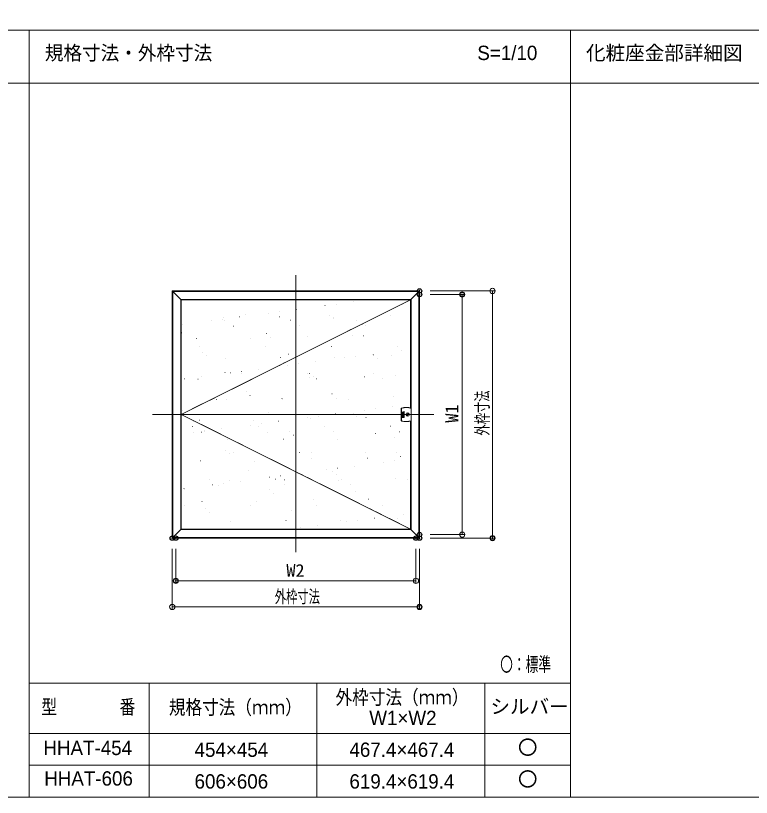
# Model space of a CAD drawing. Units: millimetres, scale not verified. Extents: x -601 to 613, y -416 to 416.
# Drawn here: x -243.5 to 173.7, y -415.6 to 27.9 of the extents above; entities that cross this region are included whole.
import ezdxf
from ezdxf.enums import TextEntityAlignment as Align

# ---------------------------------------------------------------- set-up
doc = ezdxf.new("R2010")
doc.units = ezdxf.units.MM
doc.header["$LTSCALE"] = 5
doc.header["$PDMODE"] = 32
doc.header["$PDSIZE"] = 2.5
doc.linetypes.add('DOUBLE_CHAIN1', pattern=[8.8, 5, -1, 0.6, -0.6, 0.6, -1])
for name, color, linetype, lineweight in [('0-0_zumenwaku', 6, 'Continuous', 9), ('0-1_moji', 2, 'Continuous', 9), ('0-2_center', 5, 'Continuous', 9), ('0-4_4', 3, 'Continuous', 9), ('0-7_内枠', 6, 'Continuous', 9), ('0-8_0', 7, 'Continuous', 9), ('0-9_SUNPO', 4, 'Continuous', 9), ('1-2_操作軸', 2, 'Continuous', 9), ('1-7_化粧座金', 134, 'Continuous', 9), ('1-8_sunpou', 1, 'Continuous', 9)]:
    doc.layers.add(name, color=color, linetype=linetype, lineweight=lineweight)
doc.layers.add('0-A_DEFPOINTS', color=7, linetype='Continuous')
doc.styles.add('ＭＳ ゴシック', font='')
doc.styles.add('ＭＳ Ｐゴシック', font='')
doc.styles.get('ＭＳ ゴシック').set_extended_font_data('MS Gothic')
doc.styles.get('ＭＳ Ｐゴシック').set_extended_font_data('MS PGothic')

# ---------------------------------------------------------------- blocks, each defined once
blk = doc.blocks.new('_ORIGIN')
at = {"layer": '0-8_0', "color": 1}
blk.add_line((0, 0), (-5, 0), dxfattribs=at)
blk.add_circle((0, 0), 2.5, dxfattribs=at)

msp = doc.modelspace()

# ---------------------------------------------------------------- linework, layer by layer
at = {"layer": '0-0_zumenwaku'}
for p, q in [((-600.139, 19.541), (385.961, 19.541)), ((-235.789, -415.432), (-235.789, 19.541)), ((71.111, -415.432), (71.111, 19.541)), ((385.961, -10.459), (-600.139, -10.459))]:
    msp.add_line(p, q, dxfattribs=at)
at = {"layer": '0-0_zumenwaku', "color": 3}
for p, q in [((71.111, -350.761), (-235.789, -350.761)), ((-167.863, -350.761), (-167.863, -415.568)), ((-72.674, -350.761), (-72.674, -415.432)), ((22.516, -350.761), (22.516, -415.432)), ((71.111, -379.268), (-235.789, -379.268)), ((71.111, -397.268), (-235.789, -397.268))]:
    msp.add_line(p, q, dxfattribs=at)
at = {"layer": '0-0_zumenwaku'}
msp.add_lwpolyline([(-601.039, -415.432), (598.961, -415.432), (598.961, 415.568), (-601.039, 415.568)], close=True, dxfattribs=at)
at = {"layer": '0-2_center'}
for p, q in [((-84.598, -119.287), (-84.598, -276.455)), ((-6.342, -198.408), (-165.921, -198.408))]:
    msp.add_line(p, q, dxfattribs=at)
at = {"layer": '0-4_4'}
for p, q in [((-154.708, -128.298), (-14.488, -128.298)), ((-154.708, -128.298), (-154.708, -268.518)), ((-149.608, -133.398), (-154.708, -128.298)), ((-19.588, -133.398), (-14.488, -128.298)), ((-14.488, -128.298), (-14.488, -268.518)), ((-154.408, -128.598), (-14.788, -128.598)), ((-154.408, -128.598), (-154.408, -268.218)), ((-14.788, -128.598), (-14.788, -268.218)), ((-149.908, -133.098), (-19.288, -133.098)), ((-149.908, -133.098), (-149.908, -263.718)), ((-149.608, -133.398), (-19.588, -133.398)), ((-149.608, -133.398), (-149.608, -263.418)), ((-19.588, -133.398), (-19.588, -194.705)), ((-19.288, -133.098), (-19.288, -263.718)), ((-149.908, -263.718), (-19.288, -263.718)), ((-149.608, -263.418), (-19.588, -263.418)), ((-154.708, -268.518), (-14.488, -268.518)), ((-154.408, -268.218), (-14.788, -268.218))]:
    msp.add_line(p, q, dxfattribs=at)
msp.add_lwpolyline([(-19.588, -202.111), (-19.588, -263.418), (-14.488, -268.518)], dxfattribs=at)
at = {"layer": '0-7_内枠', "color": 2}
msp.add_line((-149.608, -263.418), (-154.708, -268.518), dxfattribs=at)
at = {"layer": '0-8_0'}
for p, q in [((-143.271, -133.398), (-143.221, -133.398)), ((-112.382, -133.398), (-112.332, -133.398)), ((-112.382, -133.398), (-112.332, -133.398)), ((-68.077, -136.63), (-68.027, -136.63)), ((-61.831, -135.807), (-61.781, -135.807)), ((-52.075, -134.523), (-52.025, -134.523)), ((-50.604, -133.398), (-50.554, -133.398)), ((-43.526, -133.398), (-43.476, -133.398)), ((-27.021, -133.471), (-26.971, -133.471)), ((-24.449, -135.828), (-24.399, -135.828)), ((-19.954, -133.58), (-19.904, -133.58)), ((-19.954, -133.58), (-19.904, -133.58)), ((-19.715, -133.398), (-19.665, -133.398)), ((-19.715, -133.398), (-19.665, -133.398)), ((-113.324, -141.564), (-113.274, -141.564)), ((-100.378, -140.882), (-100.328, -140.882)), ((-94.132, -140.06), (-94.082, -140.06)), ((-84.376, -138.776), (-84.326, -138.776)), ((-19.588, -140.282), (-19.538, -140.282)), ((-132.679, -145.135), (-132.629, -145.135)), ((-126.433, -144.312), (-126.383, -144.312)), ((-125.419, -143.401), (-125.369, -143.401)), ((-125.145, -145.009), (-125.095, -145.009)), ((-116.677, -143.028), (-116.627, -143.028)), ((-94.008, -143.001), (-93.958, -143.001)), ((-87.776, -144.941), (-87.726, -144.941)), ((-65.306, -141.976), (-65.256, -141.976)), ((-63.311, -143.148), (-63.261, -143.148)), ((-63.094, -144.003), (-63.044, -144.003)), ((-50.406, -144.873), (-50.356, -144.873)), ((-30.9, -141.98), (-30.85, -141.98)), ((-148.979, -147.281), (-148.929, -147.281)), ((-120.085, -148.233), (-120.035, -148.233)), ((-82.715, -148.165), (-82.665, -148.165)), ((-46.947, -147.077), (-46.897, -147.077)), ((-46.947, -147.077), (-46.897, -147.077)), ((-45.346, -148.097), (-45.296, -148.097)), ((-149.397, -152.096), (-149.347, -152.096)), ((-101.38, -152.509), (-101.33, -152.509)), ((-99.168, -154.535), (-99.118, -154.535)), ((-77.782, -154.252), (-77.732, -154.252)), ((-55.224, -151.215), (-55.174, -151.215)), ((-52.654, -153.57), (-52.604, -153.57)), ((-46.371, -153.851), (-46.321, -153.851)), ((-140.89, -155.272), (-140.84, -155.272)), ((-110.193, -155.419), (-110.143, -155.419)), ((-67.944, -157.575), (-67.894, -157.575)), ((-19.588, -157.002), (-19.538, -157.002)), ((-19.588, -157.002), (-19.538, -157.002)), ((-139.237, -159.906), (-139.187, -159.906)), ((-137.453, -163.041), (-137.403, -163.041)), ((-101.868, -159.838), (-101.818, -159.838)), ((-64.498, -159.77), (-64.448, -159.77)), ((-27.128, -159.703), (-27.078, -159.703)), ((-24.711, -161.99), (-24.661, -161.99)), ((-135.241, -165.067), (-135.191, -165.067)), ((-124.663, -166.523), (-124.613, -166.523)), ((-93.252, -166.123), (-93.202, -166.123)), ((-88.728, -164.102), (-88.678, -164.102)), ((-73.312, -168.389), (-73.262, -168.389)), ((-62.555, -166.27), (-62.505, -166.27)), ((-57.013, -166.243), (-56.963, -166.243)), ((-50.767, -165.421), (-50.717, -165.421)), ((-41.011, -164.136), (-40.961, -164.136)), ((-40.711, -164.514), (-40.661, -164.514)), ((-38.499, -166.541), (-38.449, -166.541)), ((-30.144, -165.102), (-30.094, -165.102)), ((-105.613, -172.641), (-105.563, -172.641)), ((-95.381, -171.294), (-95.331, -171.294)), ((-89.314, -170.495), (-89.264, -170.495)), ((-83.068, -169.673), (-83.018, -169.673)), ((-137.915, -176.894), (-137.865, -176.894)), ((-124.802, -174.634), (-124.752, -174.634)), ((-121.615, -174.748), (-121.565, -174.748)), ((-115.454, -175.058), (-115.404, -175.058)), ((-115.369, -173.926), (-115.319, -173.926)), ((-78.084, -174.99), (-78.034, -174.99)), ((-76.784, -175.046), (-76.734, -175.046)), ((-74.572, -177.073), (-74.522, -177.073)), ((-45.615, -176.973), (-45.565, -176.973)), ((-40.714, -174.922), (-40.664, -174.922)), ((-28.059, -176.107), (-28.009, -176.107)), ((-147.763, -178.35), (-147.713, -178.35)), ((-147.67, -178.178), (-147.62, -178.178)), ((-140.134, -178.394), (-140.084, -178.394)), ((-110.393, -178.282), (-110.343, -178.282)), ((-109.937, -178.572), (-109.887, -178.572)), ((-109.437, -178.541), (-109.387, -178.541)), ((-108.616, -177.912), (-108.566, -177.912)), ((-77.026, -177.374), (-76.976, -177.374)), ((-73.024, -178.214), (-72.974, -178.214)), ((-35.654, -178.146), (-35.604, -178.146)), ((-19.588, -180.704), (-19.538, -180.704)), ((-19.588, -180.704), (-19.538, -180.704)), ((-112.858, -185.578), (-112.808, -185.578)), ((-130.934, -189.071), (-130.884, -189.071)), ((-129.546, -189.956), (-129.496, -189.956)), ((-123.907, -189.645), (-123.857, -189.645)), ((-110.646, -187.605), (-110.596, -187.605)), ((-92.496, -189.245), (-92.446, -189.245)), ((-92.176, -189.888), (-92.126, -189.888)), ((-64.132, -186.639), (-64.082, -186.639)), ((-61.799, -189.392), (-61.749, -189.392)), ((-54.806, -189.82), (-54.756, -189.82)), ((-29.389, -188.224), (-29.339, -188.224)), ((-19.588, -188.382), (-19.538, -188.382)), ((-39.703, -195.034), (-39.653, -195.034)), ((-29.947, -193.749), (-29.897, -193.749)), ((-24.838, -201.731), (-24.838, -195.084)), ((-19.588, -192.386), (-19.538, -192.386)), ((-148.931, -196.111), (-148.881, -196.111)), ((-147.548, -197.378), (-147.498, -197.378)), ((-147.548, -197.378), (-147.498, -197.378)), ((-146.719, -198.137), (-146.669, -198.137)), ((-100.206, -197.172), (-100.156, -197.172)), ((-72.004, -199.286), (-71.954, -199.286)), ((-62.248, -198.002), (-62.198, -198.002)), ((-52.189, -197.584), (-52.139, -197.584)), ((-45.949, -195.856), (-45.899, -195.856)), ((-142.601, -201.911), (-142.551, -201.911)), ((-140.961, -202.731), (-140.911, -202.731)), ((-139.378, -201.516), (-139.328, -201.516)), ((-108.681, -201.663), (-108.631, -201.663)), ((-104.305, -203.539), (-104.255, -203.539)), ((-94.549, -202.254), (-94.499, -202.254)), ((-78.25, -200.109), (-78.2, -200.109)), ((-76.27, -200.496), (-76.22, -200.496)), ((-49.977, -199.611), (-49.927, -199.611)), ((-44.859, -200.095), (-44.809, -200.095)), ((-143.132, -205.175), (-143.082, -205.175)), ((-138.072, -208.399), (-138.022, -208.399)), ((-136.606, -207.791), (-136.556, -207.791)), ((-136.279, -207.704), (-136.229, -207.704)), ((-132.042, -207.19), (-131.992, -207.19)), ((-132.042, -207.19), (-131.992, -207.19)), ((-126.851, -206.507), (-126.801, -206.507)), ((-110.551, -204.361), (-110.501, -204.361)), ((-105.762, -205.107), (-105.712, -205.107)), ((-100.702, -208.331), (-100.652, -208.331)), ((-88.262, -208.116), (-88.212, -208.116)), ((-68.393, -205.039), (-68.343, -205.039)), ((-63.332, -208.263), (-63.282, -208.263)), ((-31.023, -204.972), (-30.973, -204.972)), ((-25.962, -208.195), (-25.912, -208.195)), ((-19.588, -204.406), (-19.538, -204.406)), ((-19.588, -204.406), (-19.538, -204.406)), ((-142.853, -208.614), (-142.803, -208.614)), ((-123.152, -212.767), (-123.102, -212.767)), ((-122.259, -212.082), (-122.209, -212.082)), ((-122.259, -212.082), (-122.209, -212.082)), ((-91.74, -212.366), (-91.69, -212.366)), ((-86.05, -210.143), (-86, -210.143)), ((-61.043, -212.514), (-60.993, -212.514)), ((-39.537, -209.177), (-39.487, -209.177)), ((-28.633, -211.346), (-28.583, -211.346)), ((-19.588, -212.257), (-19.538, -212.257)), ((-124.336, -218.648), (-124.286, -218.648)), ((-122.124, -220.675), (-122.074, -220.675)), ((-119.854, -220.005), (-119.804, -220.005)), ((-103.556, -221.433), (-103.506, -221.433)), ((-82.485, -219.937), (-82.435, -219.937)), ((-75.61, -219.709), (-75.56, -219.709)), ((-45.115, -219.869), (-45.065, -219.869)), ((-27.593, -220.122), (-27.543, -220.122)), ((-138.622, -224.638), (-138.572, -224.638)), ((-107.925, -224.785), (-107.875, -224.785)), ((-75.514, -223.617), (-75.464, -223.617)), ((-44.103, -223.217), (-44.053, -223.217)), ((-34.885, -225.469), (-34.835, -225.469)), ((-28.639, -224.647), (-28.589, -224.647)), ((-25.381, -222.148), (-25.331, -222.148)), ((-19.588, -223.455), (-19.538, -223.455)), ((-19.588, -223.455), (-19.538, -223.455)), ((-111.684, -230.241), (-111.634, -230.241)), ((-67.186, -229.722), (-67.136, -229.722)), ((-60.94, -228.9), (-60.89, -228.9)), ((-51.184, -227.615), (-51.134, -227.615)), ((-19.588, -227.457), (-19.538, -227.457)), ((-19.588, -228.107), (-19.538, -228.107)), ((-19.588, -228.107), (-19.538, -228.107)), ((-99.487, -233.974), (-99.437, -233.974)), ((-93.241, -233.152), (-93.191, -233.152)), ((-83.485, -231.868), (-83.435, -231.868)), ((-82.854, -231.785), (-82.804, -231.785)), ((-63.666, -230.654), (-63.616, -230.654)), ((-61.455, -232.681), (-61.405, -232.681)), ((-27.877, -234.468), (-27.827, -234.468)), ((-133.44, -235.225), (-133.39, -235.225)), ((-131.789, -238.227), (-131.739, -238.227)), ((-128.38, -238.448), (-128.33, -238.448)), ((-125.542, -237.405), (-125.492, -237.405)), ((-122.396, -235.889), (-122.346, -235.889)), ((-115.787, -236.12), (-115.737, -236.12)), ((-96.071, -235.157), (-96.021, -235.157)), ((-91.01, -238.38), (-90.96, -238.38)), ((-90.985, -235.488), (-90.935, -235.488)), ((-60.287, -235.636), (-60.237, -235.636)), ((-58.701, -235.089), (-58.651, -235.089)), ((-53.641, -238.312), (-53.591, -238.312)), ((-21.331, -235.021), (-21.281, -235.021)), ((-19.588, -236.132), (-19.538, -236.132)), ((-19.588, -236.132), (-19.538, -236.132)), ((-148.088, -240.373), (-148.038, -240.373)), ((-147.757, -240.773), (-147.707, -240.773)), ((-99.74, -241.186), (-99.69, -241.186)), ((-97.528, -243.213), (-97.478, -243.213)), ((-66.152, -240.135), (-66.102, -240.135)), ((-66.152, -240.135), (-66.102, -240.135)), ((-51.015, -242.247), (-50.965, -242.247)), ((-137.866, -247.76), (-137.816, -247.76)), ((-107.169, -247.907), (-107.119, -247.907)), ((-74.758, -246.739), (-74.708, -246.739)), ((-43.347, -246.339), (-43.297, -246.339)), ((-147.532, -250.122), (-147.482, -250.122)), ((-135.814, -251.718), (-135.764, -251.718)), ((-110.163, -250.054), (-110.113, -250.054)), ((-72.793, -249.986), (-72.743, -249.986)), ((-47.45, -249.487), (-47.4, -249.487)), ((-35.423, -249.918), (-35.373, -249.918)), ((-19.588, -251.809), (-19.538, -251.809)), ((-19.588, -251.809), (-19.538, -251.809)), ((-133.602, -253.745), (-133.552, -253.745)), ((-87.088, -252.779), (-87.038, -252.779)), ((-39.071, -253.191), (-39.021, -253.191)), ((-37.907, -254.258), (-37.857, -254.258)), ((-37.907, -254.258), (-37.857, -254.258)), ((-36.859, -255.218), (-36.809, -255.218)), ((-33.666, -256.379), (-33.616, -256.379)), ((-23.821, -255.082), (-23.771, -255.082)), ((-121.64, -259.011), (-121.59, -259.011)), ((-90.229, -258.61), (-90.179, -258.61)), ((-72.421, -261.481), (-72.371, -261.481)), ((-59.532, -258.757), (-59.482, -258.757)), ((-56.122, -259.335), (-56.072, -259.335)), ((-49.876, -258.513), (-49.826, -258.513)), ((-40.12, -257.228), (-40.07, -257.228)), ((-27.121, -257.59), (-27.071, -257.59)), ((-123.162, -263.311), (-123.112, -263.311)), ((-82.177, -262.765), (-82.127, -262.765)), ((-27.911, -263.418), (-27.861, -263.418))]:
    msp.add_line(p, q, dxfattribs=at)
msp.add_lwpolyline([(-19.588, -133.398), (-149.608, -133.398), (-149.608, -198.408)], close=True, dxfattribs=at)
for points in [[(-19.588, -194.705), (-19.588, -133.398), (-149.608, -198.408), (-149.608, -263.418), (-19.588, -263.418), (-149.608, -198.408)], [(-149.608, -198.408), (-19.588, -263.418), (-19.588, -202.111)]]:
    msp.add_lwpolyline(points, dxfattribs=at)
at = {"layer": '0-8_0', "color": 5, "linetype": 'DOUBLE_CHAIN1'}
msp.add_lwpolyline([(-19.588, -133.398), (-149.608, -198.408), (-19.588, -263.418)], dxfattribs=at)
at = {"layer": '0-8_0'}
for centre, radius, start, end in [((-24.448, -195.084), 0.39, 106.08144, 180), ((-22.063, -203.358), 9, 74.03799, 106.08144), ((-24.448, -201.731), 0.39, 180, 253.91856), ((-22.063, -193.458), 9, 253.91856, 285.96201)]:
    msp.add_arc(centre, radius, start, end, dxfattribs=at)
at = {"layer": '0-9_SUNPO', "color": 1}
for p, q in [((-8.488, -130.308), (11.246, -130.308)), ((9.746, -263.508), (9.746, -133.308)), ((-8.488, -266.508), (11.246, -266.508)), ((-152.698, -274.518), (-152.698, -294.251)), ((-16.498, -274.518), (-16.498, -294.251)), ((-19.498, -292.751), (-149.698, -292.751))]:
    msp.add_line(p, q, dxfattribs=at)
at = {"layer": '0-A_DEFPOINTS'}
for p in [(-14.488, -128.298), (-14.488, -130.308), (9.746, -130.308), (-14.488, -266.508), (-154.708, -268.518), (-152.698, -268.518), (-16.498, -268.518), (-14.488, -268.518), (26.923, -268.518), (-152.698, -292.751), (-14.488, -307.555)]:
    msp.add_point(p, dxfattribs=at)
at = {"layer": '1-2_操作軸'}
for p, q in [((-22.039, -198.906), (-20.703, -197.57)), ((-21.7, -199.245), (-20.363, -197.909))]:
    msp.add_line(p, q, dxfattribs=at)
msp.add_circle((-21.201, -198.408), 0.975, dxfattribs=at)
at = {"layer": '1-7_化粧座金'}
for p, q in [((-24.838, -201.731), (-24.838, -195.084)), ((-24.734, -201.72), (-24.734, -195.095)), ((-19.288, -202.019), (-19.288, -194.796))]:
    msp.add_line(p, q, dxfattribs=at)
at = {"layer": '1-7_化粧座金', "color": 2}
for points in [[(-24.238, -197.065), (-24.238, -197.335), (-23.307, -197.608), (-23.713, -197.874), (-24.238, -197.529), (-24.238, -197.853), (-23.804, -198.138), (-24.238, -198.138), (-24.238, -198.408), (-23.29, -198.408), (-24.238, -198.685), (-24.238, -198.955), (-23.29, -199.233), (-24.238, -199.233), (-24.238, -199.503), (-23.515, -199.503), (-24.238, -199.788), (-24.238, -200.058), (-23.188, -200.058), (-23.188, -199.788), (-23.911, -199.788), (-23.188, -199.503), (-23.188, -199.012), (-23.368, -198.96), (-23.368, -198.68), (-23.188, -198.628), (-23.188, -198.138), (-23.621, -198.138), (-23.188, -197.853), (-23.188, -197.392), (-23.368, -197.34), (-23.368, -197.06), (-23.188, -197.008), (-23.188, -196.758)], [(-23.845, -197.2), (-23.458, -197.087), (-23.458, -197.313)], [(-23.458, -198.707), (-23.458, -198.933), (-23.845, -198.82)]]:
    msp.add_lwpolyline(points, close=True, dxfattribs=at)
at = {"layer": '1-7_化粧座金'}
msp.add_circle((-21.201, -198.408), 1.02, dxfattribs=at)
for centre, radius, start, end in [((-24.448, -195.084), 0.39, 106.08144, 180), ((-24.434, -195.095), 0.3, 106.01029, 180), ((-22.063, -203.358), 9, 72.04118, 106.08144), ((-22.063, -203.358), 8.896, 71.84457, 106.01029), ((-24.448, -201.731), 0.39, 180, 253.91856), ((-24.434, -201.72), 0.3, 180, 253.98971), ((-22.063, -193.458), 9, 253.91856, 287.95882), ((-22.063, -193.458), 8.896, 253.98971, 288.15543)]:
    msp.add_arc(centre, radius, start, end, dxfattribs=at)
at = {"layer": '1-8_sunpou'}
for p, q in [((-8.488, -128.298), (28.423, -128.298)), ((26.923, -131.298), (26.923, -265.518)), ((-8.488, -268.518), (28.423, -268.518)), ((-154.708, -274.518), (-154.708, -309.055)), ((-14.488, -274.518), (-14.488, -309.055)), ((-151.708, -307.555), (-17.488, -307.555))]:
    msp.add_line(p, q, dxfattribs=at)

# ---------------------------------------------------------------- block references
at = {"layer": '0-9_SUNPO', "xscale": 0.6, "yscale": 0.6}
for p, rotation in [((9.746, -130.308), 90), ((9.746, -266.508), 270), ((-152.698, -292.751), 180)]:
    msp.add_blockref('_ORIGIN', p, dxfattribs=dict(at, rotation=rotation))
msp.add_blockref('_ORIGIN', (-16.498, -292.751), dxfattribs=at)
at = {"layer": '1-8_sunpou', "xscale": 0.6, "yscale": 0.6}
for p, rotation in [((26.923, -128.298), 90), ((26.923, -268.518), 270), ((-154.708, -307.555), 180)]:
    msp.add_blockref('_ORIGIN', p, dxfattribs=dict(at, rotation=rotation))
msp.add_blockref('_ORIGIN', (-14.488, -307.555), dxfattribs=at)

# ---------------------------------------------------------------- texts
at = {"layer": '0-1_moji', "style": 'ＭＳ Ｐゴシック', "width": 0.95}
msp.add_text('規格寸法・外枠寸法', height=8.134, dxfattribs=at).set_placement((-226.931, 0.217), align=Align.BOTTOM_LEFT)
at = {"layer": '0-1_moji', "style": 'ＭＳ Ｐゴシック'}
for s, p in [('S=1/10', (18.313, 0.217)), ('化粧座金部詳細図', (79.969, 0.217))]:
    msp.add_text(s, height=8.138, dxfattribs=at).set_placement(p, align=Align.BOTTOM_LEFT)
at = {"layer": '0-1_moji', "color": 3, "style": 'ＭＳ Ｐゴシック'}
for s, width, p in [('\u3000〇：標準', 0.65, (24.077, -346.654)), ('外枠寸法（ｍｍ）', 0.85, (-62.109, -365.297)), ('型\u3000\u3000\u3000\u3000番', 0.8, (-228.944, -370.763)), ('規格寸法（ｍｍ）', 0.85, (-156.655, -370.95))]:
    msp.add_text(s, height=8.134, dxfattribs=dict(at, width=width)).set_placement(p, align=Align.BOTTOM_LEFT)
for s, height, p in [('シルバー', 8.134, (25.762, -370.521)), ('W1×W2', 8.134, (-42.954, -377.03)), ('HHAT-454', 8.138, (-227.789, -394.03)), ('454×454', 8.138, (-142.05, -395.029)), ('467.4×467.4', 8.138, (-54.216, -395.029)), ('〇', 8.138, (41.359, -393.752)), ('HHAT-606', 8.138, (-227.321, -411.348)), ('606×606', 8.138, (-142.05, -413.029)), ('619.4×619.4', 8.138, (-54.216, -413.029)), ('〇', 8.138, (41.359, -411.752))]:
    msp.add_text(s, height=height, dxfattribs=at).set_placement(p, align=Align.BOTTOM_LEFT)
at = {"layer": '0-9_SUNPO', "color": 2, "style": 'ＭＳ ゴシック', "width": 1.05}
msp.add_text('W1', height=7.221, rotation=90, dxfattribs=at).set_placement((9.634, -203.033), align=Align.BOTTOM_LEFT)
msp.add_text('W2', height=7.221, dxfattribs=at).set_placement((-89.973, -292.639), align=Align.BOTTOM_LEFT)
at = {"layer": '1-8_sunpou', "color": 2, "style": 'ＭＳ ゴシック', "width": 0.65}
msp.add_text('外枠寸法', height=7.221, rotation=90, dxfattribs=at).set_placement((26.811, -210.363), align=Align.BOTTOM_LEFT)
msp.add_text('外枠寸法', height=7.221, dxfattribs=at).set_placement((-96.553, -307.443), align=Align.BOTTOM_LEFT)

doc.saveas('drawing.dxf')
